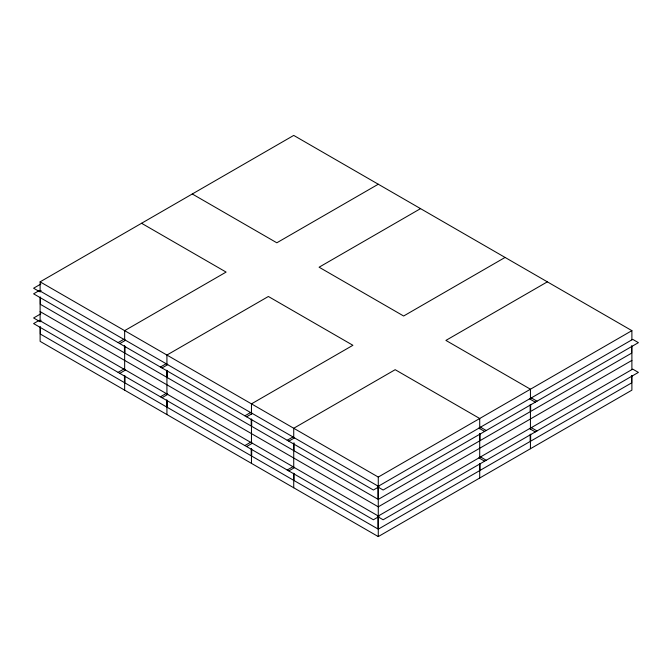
<?xml version="1.0" encoding="UTF-8"?>
<svg xmlns="http://www.w3.org/2000/svg" width="672" height="672" viewBox="0 0 672 672"><rect width="100%" height="100%" fill="white"/><g stroke="black" fill="none" stroke-linecap="round" stroke-linejoin="round"><path stroke-width="1.01" d="M40.118 292.102L40.118 281.845L293.731 135.416L631.89 330.649L631.89 339.881M40.841 284.038L33.608 288.221L39.295 291.505L41.11 290.464M40.841 313.79L33.608 317.974L39.295 321.258L41.11 320.216M378.269 184.229L276.822 242.794L192.284 193.99M118.104 342.586L123.833 339.284L167.756 364.644L162.028 367.945M119.784 343.594L125.479 340.301L39.295 290.548L33.6 293.832L373.397 490.014L379.092 486.721L292.916 436.968L287.213 440.261M118.104 372.338L123.833 369.037L167.756 394.397L162.028 397.698M119.784 373.346L125.479 370.054L39.295 320.3L33.6 323.585L373.397 519.767L379.092 516.474L292.916 466.721L287.213 470.014M420.538 208.631L319.099 267.204L403.637 316.008L505.075 257.435M160.406 367.046L166.102 363.754L252.286 413.515L246.59 416.8M160.406 396.799L166.102 393.506L252.286 443.268L246.59 446.552M244.91 415.8L250.639 412.49L294.563 437.85L288.834 441.16M244.91 445.553L250.639 442.243L294.563 467.603L288.834 470.912M547.352 281.845L445.906 340.41L530.443 389.222L530.443 398.454M40.118 281.845L378.269 477.07L631.89 330.649M631.89 360.402L378.269 506.831L40.118 311.598M40.118 326.987L40.118 341.351L378.269 536.584L631.89 390.155L631.89 375.791M536.987 401.176L531.266 397.874L478.892 428.114L484.613 431.416M535.315 402.167L529.62 398.882L632.705 339.36L638.4 342.653L383.141 490.022L377.454 486.738L480.539 427.216L486.234 430.508M536.987 430.928L531.266 427.627L478.892 457.867L484.613 461.168M535.315 431.92L529.62 428.635L632.705 369.121L638.4 372.406L383.141 519.775L377.454 516.491L480.539 456.968L486.234 460.261M141.565 223.272L226.103 272.084L124.656 330.649L124.656 339.881M631.89 346.038L631.89 369.634M631.672 345.887L631.672 353.111L530.653 411.432L530.653 404.46M631.672 375.64L631.672 382.864L530.653 441.185L530.653 434.213M530.443 404.611L530.443 429.232M530.443 434.364L530.443 448.728M530.225 404.678L530.225 411.676L479.934 440.714L479.934 433.717M530.225 434.431L530.225 441.428L479.934 470.467L479.934 463.47M479.716 428.761L479.716 418.505L395.178 369.692L293.731 428.266L293.731 437.497M479.716 433.894L479.716 457.489M479.716 463.646L479.716 478.01M479.506 433.994L479.506 440.966L378.487 499.288L378.487 487.334M479.506 463.747L479.506 470.719L378.487 529.04L378.487 517.087M378.269 477.07L378.269 536.584M378.059 487.326L378.059 499.288L293.95 450.727L293.95 442.747M378.059 517.079L378.059 529.04L293.95 480.48L293.95 473.5M293.731 443.654L293.731 467.25M293.731 473.407L293.731 487.771M293.521 443.461L293.521 450.475L251.681 426.317L251.681 419.303M293.521 473.214L293.521 480.228L251.681 456.078L251.681 449.064M251.462 414.12L251.462 403.864L352.909 345.29L268.372 296.486L166.925 355.051L166.925 364.291M251.462 419.252L251.462 442.848M251.462 449.005L251.462 463.369M251.252 419.093L251.252 426.073L167.143 377.513L167.143 370.532M251.252 448.846L251.252 455.826L167.143 407.266L167.143 400.285M166.925 370.44L166.925 394.044M166.925 400.201L166.925 414.565M166.715 370.255L166.715 377.261L124.874 353.111L124.874 346.097M166.715 400.008L166.715 407.022L124.874 382.864L124.874 375.85M124.656 346.038L124.656 369.634M124.656 375.791L124.656 390.155M124.446 345.887L124.446 352.859L40.337 304.298L40.337 297.083M124.446 375.64L124.446 382.612L40.337 334.051L40.337 326.836M40.118 297.234L40.118 321.854"/></g></svg>
